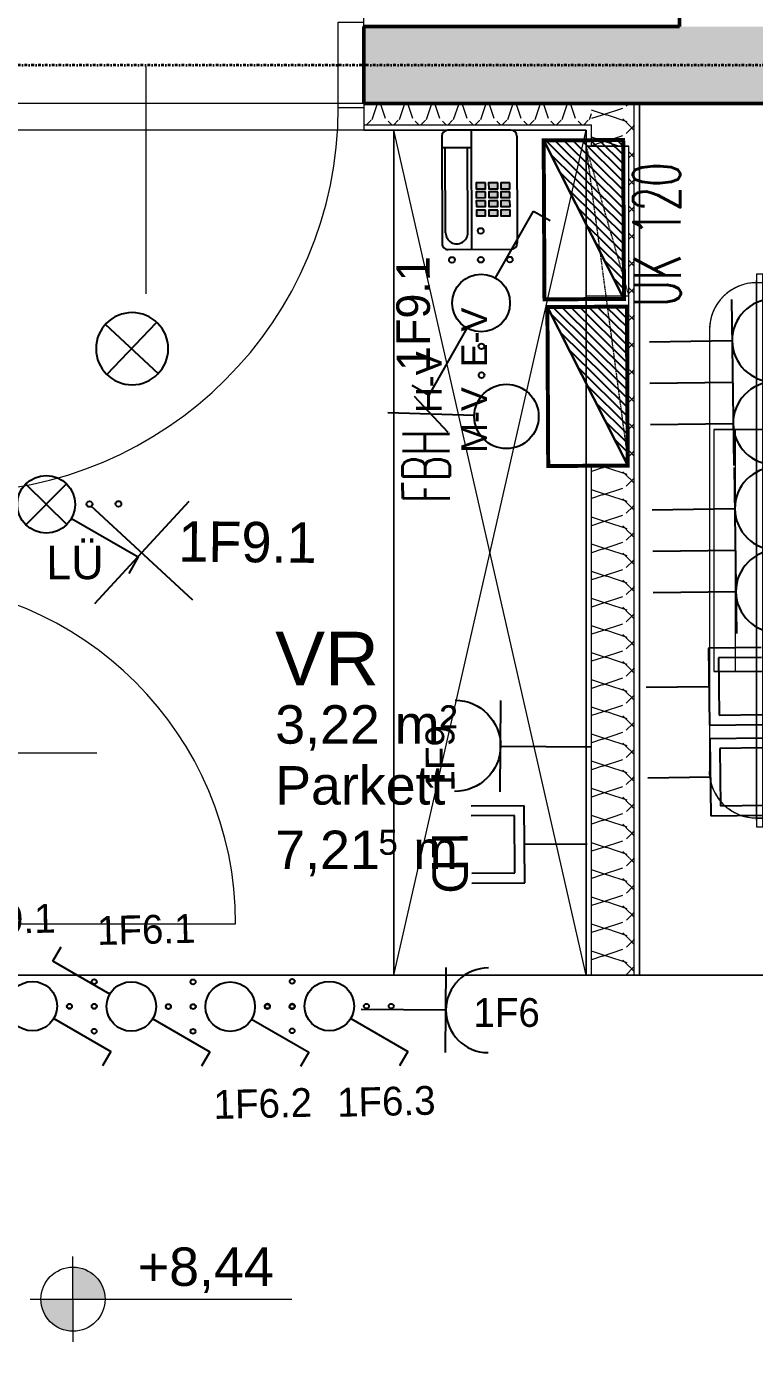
# Model space of a CAD drawing. Header units: metres. Extents: x -15638 to 29611, y -11908 to 29644.
# Drawn here: x 11515 to 13218, y 4628 to 7733 of the extents above; entities that cross this region are included whole.
import ezdxf
from ezdxf.enums import TextEntityAlignment as Align

# ---------------------------------------------------------------- set-up
doc = ezdxf.new("R2010")
doc.units = ezdxf.units.M
doc.linetypes.add('Strich Punkt Mittel', pattern=[0.015875, 0.00635, -0.004763, 0, -0.004763])
doc.linetypes.add('Verdeckt', pattern=[0.003, 0.002, -0.001])
for name, color, linetype, lineweight in [('A_2D', 7, 'Continuous', 13), ('A_Beschriftung_', 7, 'Continuous', 9), ('A_Decken', 8, 'Continuous', 13), ('A_Durchbruch', 7, 'Verdeckt', 5), ('A_Moebel', 6, 'Continuous', 13), ('A_Raeume', 7, 'Continuous', 13), ('A_Raeume_', 7, 'Continuous', 5), ('A_Raeume_Beschriftung_', 7, 'Continuous', 9), ('A_Raster_', 1, 'Continuous', 9), ('A_Tueren', 31, 'Continuous', 13), ('A_Waende', 7, 'Continuous', 13), ('G-ANNO-DIMS_', 111, 'Continuous', 9), ('Text', 130, 'Continuous', 9)]:
    doc.layers.add(name, color=color, linetype=linetype, lineweight=lineweight)
for name, color, linetype, true_color in [('E_Muster', 18, 'Continuous', 0x080808), ('E_NACHRTECH', 3, 'Continuous', 0x00fa00), ('E_Steckdose+Schalter', 150, 'Continuous', 0x0b6cf4), ('ET_NACHRTECH', 92, 'Continuous', 0x00d100)]:
    doc.layers.add(name, color=color, linetype=linetype, true_color=true_color)
doc.layers.add('ET_LEGENDE - Wohnung$0$800_KO_HI____L', color=130, linetype='Continuous')
doc.styles.add('Arial_2', font='arial.ttf', dxfattribs={"height": 0.09})
doc.styles.add('Arial_3', font='arial.ttf', dxfattribs={"height": 0.125})
doc.styles.add('Arial_4', font='arial.ttf', dxfattribs={"height": 0.05849})
doc.styles.add('Arial_7', font='arial.ttf', dxfattribs={"height": 0.06})
doc.styles.add('ET_LEGENDE - Wohnung$0$ROMANS', font='romans.shx', dxfattribs={"width": 0.6})

# ---------------------------------------------------------------- blocks, each defined once
blk = doc.blocks.new('*U557')
for p, q in [((-70.7, -70.7), (70.7, 70.7)), ((70.7, -70.7), (-70.7, 70.7))]:
    blk.add_line(p, q)
at = {"style": 'ET_LEGENDE - Wohnung$0$ROMANS', "width": 0.6, "flags": 1}
for tag, p in [('RAUMBUCHNUMMER', (0, -400)), ('ANLAGE', (0, -550))]:
    blk.add_attdef(tag, text='', height=100, dxfattribs=at).set_placement(p, align=Align.MIDDLE)
for tag, p in [('TEILANLAGE_NR', (0, -700)), ('KOMPONENTE', (0, -850)), ('KOMPONENTE_NR', (0, -1000)), ('BEZEICHNUNG', (0, -1150)), ('TYP', (0, -1300)), ('HERSTELLER', (0, -1450)), ('MODEL', (0, -1600)), ('LEISTUNG_MAX', (0, -1750)), ('SPEZIFISCH_1', (0, -1900)), ('SPEZIFISCH_2', (0, -2050)), ('SPEZIFISCH_3', (0, -2200)), ('SPEZIFISCH_4', (0, -2350)), ('SPEZIFISCH_5', (0, -2500)), ('GEWERKE_CODE', (0, -2650)), ('LV_POS', (0, -2800)), ('ZAEHLER', (0, -2950)), ('PLATZHALTER_1', (0, -3100)), ('PLATZHALTER_2', (0, -3250)), ('PLATZHALTER_3', (0, -3400)), ('JOBLISTE_VDMA', (0, -3550)), ('ET_SPEZIFISCH_1', (0, -3700)), ('ET_SPEZIFISCH_2', (0, -3850)), ('ET_SPEZIFISCH_3', (0, -4000)), ('ET_SPEZIFISCH_4', (0, -4150)), ('ET_SPEZIFISCH_5', (0, -4300)), ('ET_SPEZIFISCH_6', (0, -4450)), ('ET_SPEZIFISCH_7', (0, -4600))]:
    blk.add_attdef(tag, text='', height=100, dxfattribs=at).set_placement(p, align=Align.MIDDLE_CENTER)
blk = doc.blocks.new('hzmdba')
at = {"color": 1}
for points in [[(5046.03, 1505.526), (5046.95, 1503.842)], [(5045.639, 1504.237), (5047.346, 1505.147)]]:
    blk.add_lwpolyline(points, dxfattribs=at)
blk.add_circle((5046.5, 1504.686), 0.963, dxfattribs=at)
blk = doc.blocks.new('*U547')
for p, q in [((25, 43.3), (91.7, 158.8)), ((91.7, 158.8), (120.5, 142.1)), ((-25, -43.3), (-91.7, -158.8)), ((-91.7, -158.8), (-120.5, -142.1))]:
    blk.add_line(p, q)
blk.add_circle((0, 0), 50)
at = {"layer": 'ET_LEGENDE - Wohnung$0$800_KO_HI____L'}
for centre in [(0, 125), (0, 75), (-50, -75), (0, -75), (50, -75), (0, -125)]:
    blk.add_circle(centre, 5, dxfattribs=at)
at = {"style": 'ET_LEGENDE - Wohnung$0$ROMANS', "width": 0.6, "flags": 1}
for tag, p in [('RAUMBUCHNUMMER', (-0.2, -465.7)), ('ANLAGE', (-0.2, -615.7))]:
    blk.add_attdef(tag, text='', height=100, dxfattribs=at).set_placement(p, align=Align.MIDDLE)
for tag, p in [('TEILANLAGE_NR', (-0.2, -765.7)), ('KOMPONENTE', (-0.2, -915.7)), ('KOMPONENTE_NR', (-0.2, -1065.7)), ('BEZEICHNUNG', (-0.2, -1215.7)), ('TYP', (-0.2, -1365.7)), ('HERSTELLER', (-0.2, -1515.7)), ('MODEL', (-0.2, -1665.7)), ('LEISTUNG_MAX', (-0.2, -1815.7)), ('SPEZIFISCH_1', (-0.2, -1965.7)), ('SPEZIFISCH_2', (-0.2, -2115.7)), ('SPEZIFISCH_3', (-0.2, -2265.7)), ('SPEZIFISCH_4', (-0.2, -2415.7)), ('SPEZIFISCH_5', (-0.2, -2565.7)), ('GEWERKE_CODE', (-0.2, -2715.7)), ('LV_POS', (-0.2, -2865.7)), ('ZAEHLER', (-0.2, -3015.7)), ('PLATZHALTER_1', (-0.2, -3165.7)), ('PLATZHALTER_2', (-0.2, -3315.7)), ('PLATZHALTER_3', (-0.2, -3465.7)), ('JOBLISTE_VDMA', (-0.2, -3615.7)), ('ET_SPEZIFISCH_1', (-0.2, -3765.7)), ('ET_SPEZIFISCH_2', (-0.2, -3915.7)), ('ET_SPEZIFISCH_3', (-0.2, -4065.7)), ('ET_SPEZIFISCH_4', (-0.2, -4215.7)), ('ET_SPEZIFISCH_5', (-0.2, -4365.7)), ('ET_SPEZIFISCH_6', (-0.2, -4515.7)), ('ET_SPEZIFISCH_7', (-0.2, -4665.7))]:
    blk.add_attdef(tag, text='', height=100, dxfattribs=at).set_placement(p, align=Align.MIDDLE_CENTER)
blk = doc.blocks.new('*U554')
h = blk.add_hatch(color=256)
h.dxf.hatch_style = 1
h.paths.add_polyline_path([(76.7, -51.1), (53.8, -51.1), (53.8, -65.8), (76.7, -65.8)])
h.paths.add_polyline_path([(76.7, -27.6), (53.8, -27.6), (53.8, -42.3), (76.7, -42.3)])
h.paths.add_polyline_path([(76.7, -5.2), (53.8, -5.2), (53.8, -19.9), (76.7, -19.9)])
h.paths.add_polyline_path([(76.7, 17.1), (53.8, 17.1), (53.8, 2.4), (76.7, 2.4)])
h.paths.add_polyline_path([(46.1, 17.1), (23.2, 17.1), (23.2, 2.4), (46.1, 2.4)])
h.paths.add_polyline_path([(46.1, -5.2), (23.2, -5.2), (23.2, -19.9), (46.1, -19.9)])
h.paths.add_polyline_path([(46.1, -27.6), (23.2, -27.6), (23.2, -42.3), (46.1, -42.3)])
h.paths.add_polyline_path([(46.1, -51.1), (23.2, -51.1), (23.2, -65.8), (46.1, -65.8)])
h.paths.add_polyline_path([(14.9, -51.1), (-8, -51.1), (-8, -65.8), (14.9, -65.8)])
h.paths.add_polyline_path([(14.9, -27.6), (-8, -27.6), (-8, -42.3), (14.9, -42.3)])
h.paths.add_polyline_path([(14.9, -5.2), (-8, -5.2), (-8, -19.9), (14.9, -19.9)])
h.paths.add_polyline_path([(14.9, 17.1), (-8, 17.1), (-8, 2.4), (14.9, 2.4)])
at = {"linetype": 'Continuous'}
for p, q in [((-94.4, 135), (-94.4, -135)), ((79.4, 150), (-79.4, 150)), ((-20.7, 150), (-20.7, -150)), ((94.4, 135), (94.4, -135)), ((-20.7, 105.5), (-94.4, 105.5)), ((-85.6, -107.9), (-85.6, 105.5)), ((-29.5, -107.9), (-29.5, 105.5)), ((-79.4, -150), (79.4, -150))]:
    blk.add_line(p, q, dxfattribs=at)
for points in [[(14.9, 17.1), (-8, 17.1), (-8, 2.4), (14.9, 2.4)], [(46.1, 17.1), (23.2, 17.1), (23.2, 2.4), (46.1, 2.4)], [(76.7, 17.1), (53.8, 17.1), (53.8, 2.4), (76.7, 2.4)], [(14.9, -5.2), (-8, -5.2), (-8, -19.9), (14.9, -19.9)], [(14.9, -27.6), (-8, -27.6), (-8, -42.3), (14.9, -42.3)], [(46.1, -5.2), (23.2, -5.2), (23.2, -19.9), (46.1, -19.9)], [(46.1, -27.6), (23.2, -27.6), (23.2, -42.3), (46.1, -42.3)], [(76.7, -5.2), (53.8, -5.2), (53.8, -19.9), (76.7, -19.9)], [(76.7, -27.6), (53.8, -27.6), (53.8, -42.3), (76.7, -42.3)], [(14.9, -51.1), (-8, -51.1), (-8, -65.8), (14.9, -65.8)], [(46.1, -51.1), (23.2, -51.1), (23.2, -65.8), (46.1, -65.8)], [(76.7, -51.1), (53.8, -51.1), (53.8, -65.8), (76.7, -65.8)]]:
    blk.add_lwpolyline(points, close=True, dxfattribs=at)
for centre, radius, start, end in [((-79.4, 135), 15, 90, 180), ((79.4, 135), 15, 0, 90), ((-57.5, -107.9), 28, 180, 0), ((-79.4, -135), 15, 180, 270), ((79.4, -135), 15, 270, 0)]:
    blk.add_arc(centre, radius, start, end, dxfattribs=at)
at = {"style": 'ET_LEGENDE - Wohnung$0$ROMANS', "width": 0.6, "flags": 1}
for tag, p in [('RAUMBUCHNUMMER', (0, -450)), ('ANLAGE', (0, -600))]:
    blk.add_attdef(tag, text='', height=100, dxfattribs=at).set_placement(p, align=Align.MIDDLE)
for tag, p in [('TEILANLAGE_NR', (0, -750)), ('KOMPONENTE', (0, -900)), ('KOMPONENTE_NR', (0, -1050)), ('BEZEICHNUNG', (0, -1200)), ('TYP', (0, -1350)), ('HERSTELLER', (0, -1500)), ('MODEL', (0, -1650)), ('LEISTUNG_MAX', (0, -1800)), ('SPEZIFISCH_1', (0, -1950)), ('SPEZIFISCH_2', (0, -2100)), ('SPEZIFISCH_3', (0, -2250)), ('SPEZIFISCH_4', (0, -2400)), ('SPEZIFISCH_5', (0, -2550)), ('GEWERKE_CODE', (0, -2700)), ('LV_POS', (0, -2850)), ('ZAEHLER', (0, -3000)), ('PLATZHALTER_1', (0, -3150)), ('PLATZHALTER_2', (0, -3300)), ('PLATZHALTER_3', (0, -3450)), ('JOBLISTE_VDMA', (0, -3600)), ('ET_SPEZIFISCH_1', (0, -3750)), ('ET_SPEZIFISCH_2', (0, -3900)), ('ET_SPEZIFISCH_3', (0, -4050)), ('ET_SPEZIFISCH_4', (0, -4200)), ('ET_SPEZIFISCH_5', (0, -4350)), ('ET_SPEZIFISCH_6', (0, -4500)), ('ET_SPEZIFISCH_7', (0, -4650))]:
    blk.add_attdef(tag, text='', height=100, dxfattribs=at).set_placement(p, align=Align.MIDDLE_CENTER)
blk = doc.blocks.new('*U558')
for p, q in [((-62.5, 85.9), (-62.5, 0)), ((-46.5, 85.9), (-46.5, 16)), ((46.5, 16), (46.5, 85.9)), ((62.5, 0), (62.5, 85.9)), ((-62.5, 0), (62.5, 0)), ((-46.5, 16), (46.5, 16)), ((0, 0), (0, -101.6))]:
    blk.add_line(p, q)
at = {"style": 'ET_LEGENDE - Wohnung$0$ROMANS', "width": 0.8, "flags": 1}
for tag, p in [('RAUMBUCHNUMMER', (0, -334.5)), ('ANLAGE', (0, -505)), ('TEILANLAGE_NR', (0, -665)), ('KOMPONENTE', (0, -810.9)), ('KOMPONENTE_NR', (0, -972.8)), ('BEZEICHNUNG', (0, -1115.1)), ('TYP', (0.8, -1261.8)), ('HERSTELLER', (0, -1423.6)), ('MODEL', (0, -1586.8)), ('LEISTUNG_MAX', (0, -1761)), ('SPEZIFISCH_1', (0, -1935.3)), ('SPEZIFISCH_2', (0, -2109.5)), ('SPEZIFISCH_3', (0, -2283.8)), ('SPEZIFISCH_4', (0, -2458)), ('SPEZIFISCH_5', (0, -2632.3)), ('GEWERKE_CODE', (0, -2806.5)), ('LV_POS', (0, -2980.8)), ('ZAEHLER', (0, -3155)), ('PLATZHALTER_1', (0, -3329.3)), ('PLATZHALTER_2', (0, -3503.5)), ('PLATZHALTER_3', (0, -3677.8)), ('JOBLISTE_VDMA', (0, -3852)), ('ET_SPEZIFISCH_1', (0, -4026.3)), ('ET_SPEZIFISCH_2', (0, -4200.5)), ('ET_SPEZIFISCH_3', (0, -4374.8)), ('ET_SPEZIFISCH_4', (0, -4549)), ('ET_SPEZIFISCH_5', (0, -4723.3)), ('ET_SPEZIFISCH_6', (0, -4897.5)), ('ET_SPEZIFISCH_7', (0, -5071.8))]:
    blk.add_attdef(tag, text='', height=100, dxfattribs=at).set_placement(p, align=Align.TOP_CENTER)
blk = doc.blocks.new('*U567')
for p, q in [((62.5, 0), (-62.5, 0)), ((0, 0), (0, -125))]:
    blk.add_line(p, q)
blk.add_arc((0, 62.5), 62.5, 180, 0)
at = {"style": 'ET_LEGENDE - Wohnung$0$ROMANS', "width": 0.8, "flags": 1}
for tag, p in [('RAUMBUCHNUMMER', (0, -425)), ('ANLAGE', (0, -595.4)), ('TEILANLAGE_NR', (0, -755.5)), ('KOMPONENTE', (0, -901.3)), ('KOMPONENTE_NR', (0, -1063.3)), ('BEZEICHNUNG', (0, -1205.6)), ('TYP', (0, -1346.7)), ('HERSTELLER', (0, -1514.1)), ('MODEL', (0, -1677.3)), ('LEISTUNG_MAX', (0, -1851.5)), ('SPEZIFISCH_1', (0, -2012.8)), ('SPEZIFISCH_2', (0, -2200)), ('SPEZIFISCH_3', (0, -2374.2)), ('SPEZIFISCH_4', (0, -2548.5)), ('SPEZIFISCH_5', (0, -2722.7)), ('GEWERKE_CODE', (0, -2897)), ('LV_POS', (0, -3071.2)), ('ZAEHLER', (0, -3245.5)), ('PLATZHALTER_1', (0, -3419.7)), ('PLATZHALTER_2', (0, -3594)), ('PLATZHALTER_3', (0, -3768.2)), ('JOBLISTE_VDMA', (0, -3942.5)), ('ET_SPEZIFISCH_1', (0, -4116.7)), ('ET_SPEZIFISCH_2', (0, -4291)), ('ET_SPEZIFISCH_3', (0, -4465.2)), ('ET_SPEZIFISCH_4', (0, -4639.5)), ('ET_SPEZIFISCH_5', (0, -4813.7)), ('ET_SPEZIFISCH_6', (0, -4988)), ('ET_SPEZIFISCH_7', (0, -5162.2))]:
    blk.add_attdef(tag, text='', height=100, dxfattribs=at).set_placement(p, align=Align.MIDDLE)
blk = doc.blocks.new('*U569')
h = blk.add_hatch()
h.set_pattern_fill('ANSI31', color=256, scale=5, style=0)
h.set_pattern_definition([(45, (1095.665, 558.405), (-11.22532, 11.22532), [])])
h.paths.add_polyline_path([(0, 0), (0, 200), (400, 200)])
blk.add_line((0, 0), (400, 200))
at = {"const_width": 10}
blk.add_lwpolyline([(0, 200), (400, 200), (400, 0), (0, 0)], close=True, dxfattribs=at)
blk.add_lwpolyline([(0, 0), (0, 200), (400, 200), (0, 0)])
at = {"style": 'ET_LEGENDE - Wohnung$0$ROMANS', "width": 0.6, "flags": 1}
for tag, p in [('RAUMBUCHNUMMER', (500, -300)), ('ANLAGE', (500, -450))]:
    blk.add_attdef(tag, text='', height=100, dxfattribs=at).set_placement(p, align=Align.MIDDLE)
for tag, p in [('TEILANLAGE_NR', (500, -600)), ('KOMPONENTE', (500, -750)), ('KOMPONENTE_NR', (500, -900)), ('BEZEICHNUNG', (500, -1050)), ('TYP', (500, -1200)), ('HERSTELLER', (500, -1350)), ('MODEL', (500, -1500)), ('LEISTUNG_MAX', (500, -1650)), ('SPEZIFISCH_1', (500, -1800)), ('SPEZIFISCH_2', (500, -1950)), ('SPEZIFISCH_3', (500, -2100)), ('SPEZIFISCH_4', (500, -2250)), ('SPEZIFISCH_5', (500, -2400)), ('GEWERKE_CODE', (500, -2550)), ('LV_POS', (500, -2700)), ('ZAEHLER', (500, -2850)), ('PLATZHALTER_1', (500, -3000)), ('PLATZHALTER_2', (500, -3150)), ('PLATZHALTER_3', (500, -3300)), ('JOBLISTE_VDMA', (500, -3450)), ('ET_SPEZIFISCH_1', (500, -3600)), ('ET_SPEZIFISCH_2', (500, -3750)), ('ET_SPEZIFISCH_3', (500, -3900)), ('ET_SPEZIFISCH_4', (500, -4050)), ('ET_SPEZIFISCH_5', (500, -4200)), ('ET_SPEZIFISCH_6', (500, -4350)), ('ET_SPEZIFISCH_7', (500, -4500))]:
    blk.add_attdef(tag, text='', height=100, dxfattribs=at).set_placement(p, align=Align.MIDDLE_CENTER)
blk = doc.blocks.new('*U548')
for p, q in [((25, 43.3), (91.7, 158.8)), ((91.7, 158.8), (120.5, 142.1))]:
    blk.add_line(p, q)
blk.add_circle((0, 0), 50)
at = {"layer": 'ET_LEGENDE - Wohnung$0$800_KO_HI____L'}
for centre in [(0, 125), (0, 75), (-50, -75), (0, -75), (50, -75), (0, -125)]:
    blk.add_circle(centre, 5, dxfattribs=at)
at = {"style": 'ET_LEGENDE - Wohnung$0$ROMANS', "width": 0.6, "flags": 1}
for tag, p in [('RAUMBUCHNUMMER', (-0.2, -465.7)), ('ANLAGE', (-0.2, -615.7))]:
    blk.add_attdef(tag, text='', height=100, dxfattribs=at).set_placement(p, align=Align.MIDDLE)
for tag, p in [('TEILANLAGE_NR', (-0.2, -765.7)), ('KOMPONENTE', (-0.2, -915.7)), ('KOMPONENTE_NR', (-0.2, -1065.7)), ('BEZEICHNUNG', (-0.2, -1215.7)), ('TYP', (-0.2, -1365.7)), ('HERSTELLER', (-0.2, -1515.7)), ('MODEL', (-0.2, -1665.7)), ('LEISTUNG_MAX', (-0.2, -1815.7)), ('SPEZIFISCH_1', (-0.2, -1965.7)), ('SPEZIFISCH_2', (-0.2, -2115.7)), ('SPEZIFISCH_3', (-0.2, -2265.7)), ('SPEZIFISCH_4', (-0.2, -2415.7)), ('SPEZIFISCH_5', (-0.2, -2565.7)), ('GEWERKE_CODE', (-0.2, -2715.7)), ('LV_POS', (-0.2, -2865.7)), ('ZAEHLER', (-0.2, -3015.7)), ('PLATZHALTER_1', (-0.2, -3165.7)), ('PLATZHALTER_2', (-0.2, -3315.7)), ('PLATZHALTER_3', (-0.2, -3465.7)), ('JOBLISTE_VDMA', (-0.2, -3615.7)), ('ET_SPEZIFISCH_1', (-0.2, -3765.7)), ('ET_SPEZIFISCH_2', (-0.2, -3915.7)), ('ET_SPEZIFISCH_3', (-0.2, -4065.7)), ('ET_SPEZIFISCH_4', (-0.2, -4215.7)), ('ET_SPEZIFISCH_5', (-0.2, -4365.7)), ('ET_SPEZIFISCH_6', (-0.2, -4515.7)), ('ET_SPEZIFISCH_7', (-0.2, -4665.7))]:
    blk.add_attdef(tag, text='', height=100, dxfattribs=at).set_placement(p, align=Align.MIDDLE_CENTER)
blk = doc.blocks.new('*U566')
for p, q in [((-125.3, 0), (125.3, 0)), ((0, 0), (0, -125))]:
    blk.add_line(p, q)
for centre in [(-62.8, 62.6), (62.5, 62.5)]:
    blk.add_arc(centre, 62.5, 180, 0)
at = {"layer": 'ET_LEGENDE - Wohnung$0$800_KO_HI____L'}
for p, q in [((-62.8, 0.1), (-62.8, -124.9)), ((62.5, 0), (62.5, -125))]:
    blk.add_line(p, q, dxfattribs=at)
at = {"style": 'ET_LEGENDE - Wohnung$0$ROMANS', "width": 0.8, "flags": 1}
for tag, p in [('RAUMBUCHNUMMER', (0, -425)), ('ANLAGE', (0, -595.4)), ('TEILANLAGE_NR', (0, -755.5)), ('KOMPONENTE', (0, -901.3)), ('KOMPONENTE_NR', (0, -1063.3)), ('BEZEICHNUNG', (0, -1205.6)), ('TYP', (0, -1346.7)), ('HERSTELLER', (0, -1514.1)), ('MODEL', (0, -1677.3)), ('LEISTUNG_MAX', (0, -1851.5)), ('SPEZIFISCH_1', (0, -2012.8)), ('SPEZIFISCH_2', (0, -2200)), ('SPEZIFISCH_3', (0, -2374.2)), ('SPEZIFISCH_4', (0, -2548.5)), ('SPEZIFISCH_5', (0, -2722.7)), ('GEWERKE_CODE', (0, -2897)), ('LV_POS', (0, -3071.2)), ('ZAEHLER', (0, -3245.5)), ('PLATZHALTER_1', (0, -3419.7)), ('PLATZHALTER_2', (0, -3594)), ('PLATZHALTER_3', (0, -3768.2)), ('JOBLISTE_VDMA', (0, -3942.5))]:
    blk.add_attdef(tag, text='', height=100, dxfattribs=at).set_placement(p, align=Align.MIDDLE)
blk = doc.blocks.new('*U562')
for p, q in [((25, 43.3), (91.7, 158.8)), ((91.7, 158.8), (120.5, 142.1)), ((-35.4, -35.4), (35.4, 35.4)), ((35.4, -35.4), (-35.4, 35.4))]:
    blk.add_line(p, q)
blk.add_circle((0, 0), 50)
at = {"layer": 'ET_LEGENDE - Wohnung$0$800_KO_HI____L'}
for centre in [(0, 125), (0, 75), (-50, -75), (0, -75), (50, -75), (0, -125)]:
    blk.add_circle(centre, 5, dxfattribs=at)
at = {"style": 'ET_LEGENDE - Wohnung$0$ROMANS', "width": 0.6, "flags": 1}
for tag, p in [('RAUMBUCHNUMMER', (-0.2, -465.7)), ('ANLAGE', (-0.2, -615.7))]:
    blk.add_attdef(tag, text='', height=100, dxfattribs=at).set_placement(p, align=Align.MIDDLE)
for tag, p in [('TEILANLAGE_NR', (-0.2, -765.7)), ('KOMPONENTE', (-0.2, -915.7)), ('KOMPONENTE_NR', (-0.2, -1065.7)), ('BEZEICHNUNG', (-0.2, -1215.7)), ('TYP', (-0.2, -1365.7)), ('HERSTELLER', (-0.2, -1515.7)), ('MODEL', (-0.2, -1665.7)), ('LEISTUNG_MAX', (-0.2, -1815.7)), ('SPEZIFISCH_1', (-0.2, -1965.7)), ('SPEZIFISCH_2', (-0.2, -2115.7)), ('SPEZIFISCH_3', (-0.2, -2265.7)), ('SPEZIFISCH_4', (-0.2, -2415.7)), ('SPEZIFISCH_5', (-0.2, -2565.7)), ('GEWERKE_CODE', (-0.2, -2715.7)), ('LV_POS', (-0.2, -2865.7)), ('ZAEHLER', (-0.2, -3015.7)), ('PLATZHALTER_1', (-0.2, -3165.7)), ('PLATZHALTER_2', (-0.2, -3315.7)), ('PLATZHALTER_3', (-0.2, -3465.7)), ('JOBLISTE_VDMA', (-0.2, -3615.7)), ('ET_SPEZIFISCH_1', (-0.2, -3765.7)), ('ET_SPEZIFISCH_2', (-0.2, -3915.7)), ('ET_SPEZIFISCH_3', (-0.2, -4065.7)), ('ET_SPEZIFISCH_4', (-0.2, -4215.7)), ('ET_SPEZIFISCH_5', (-0.2, -4365.7)), ('ET_SPEZIFISCH_6', (-0.2, -4515.7)), ('ET_SPEZIFISCH_7', (-0.2, -4665.7))]:
    blk.add_attdef(tag, text='', height=100, dxfattribs=at).set_placement(p, align=Align.MIDDLE_CENTER)
blk = doc.blocks.new('*U555')
blk.add_line((0, 65), (0, 240))
at = {"linetype": 'Continuous', "ltscale": 0.125}
blk.add_line((35.4, 187.9), (-35.4, 117.1), dxfattribs=at)
blk.add_circle((0, 0), 65)
at = {"style": 'ET_LEGENDE - Wohnung$0$ROMANS', "width": 0.6, "flags": 1}
for tag, p in [('RAUMBUCHNUMMER', (0, -400)), ('ANLAGE', (0, -550))]:
    blk.add_attdef(tag, text='', height=100, dxfattribs=at).set_placement(p, align=Align.MIDDLE)
for tag, p in [('TEILANLAGE_NR', (0, -700)), ('KOMPONENTE', (0, -850)), ('KOMPONENTE_NR', (0, -1000)), ('BEZEICHNUNG', (0, -1150)), ('TYP', (0, -1300)), ('HERSTELLER', (0, -1450)), ('MODEL', (0, -1600)), ('LEISTUNG_MAX', (0, -1750)), ('SPEZIFISCH_1', (0, -1900)), ('SPEZIFISCH_2', (0, -2050)), ('SPEZIFISCH_3', (0, -2200)), ('SPEZIFISCH_4', (0, -2350)), ('SPEZIFISCH_5', (0, -2500)), ('GEWERKE_CODE', (0, -2650)), ('LV_POS', (0, -2800)), ('ZAEHLER', (0, -2950)), ('PLATZHALTER_1', (0, -3100)), ('PLATZHALTER_2', (0, -3250)), ('PLATZHALTER_3', (0, -3400)), ('JOBLISTE_VDMA', (0, -3550)), ('ET_SPEZIFISCH_1', (0, -3700)), ('ET_SPEZIFISCH_2', (0, -3850)), ('ET_SPEZIFISCH_3', (0, -4000)), ('ET_SPEZIFISCH_4', (0, -4150)), ('ET_SPEZIFISCH_5', (0, -4300)), ('ET_SPEZIFISCH_6', (0, -4450)), ('ET_SPEZIFISCH_7', (0, -4600))]:
    blk.add_attdef(tag, text='', height=100, dxfattribs=at).set_placement(p, align=Align.MIDDLE_CENTER)
blk = doc.blocks.new('UZ_D1 - SL_0900x2000_Wohnungstür-5426849-263_PP_03DG_BT1')
at = {"layer": 'A_Tueren', "lineweight": 5}
for p, q in [((0.45, 0.1), (0.45, 1)), ((-0.51, 0.1), (-0.45, 0.1)), ((-0.45, 0.1), (-0.45, -0.1)), ((0.45, 0.1), (0.45, -0.1)), ((0.51, 0.1), (0.45, 0.1)), ((-0.45, -0.1), (-0.51, -0.1)), ((0.45, -0.1), (0.51, -0.1))]:
    blk.add_line(p, q, dxfattribs=at)
blk.add_arc((0.45, 0.1), 0.9, 90, 180, dxfattribs=at)
blk = doc.blocks.new('UZ_D1 - SL_0800x2000_Zimmertür_Stahlzarge_GK-7175609-263_PP_03DG_BT1')
at = {"layer": 'A_Tueren', "lineweight": 5}
for p, q in [((0.4, 0.06), (0.4, 0.86)), ((-0.46, 0.06), (-0.4, 0.06)), ((-0.4, 0.06), (-0.4, -0.06)), ((0.4, 0.06), (0.4, -0.06)), ((0.46, 0.06), (0.4, 0.06)), ((-0.4, -0.06), (-0.46, -0.06)), ((0.4, -0.06), (0.46, -0.06))]:
    blk.add_line(p, q, dxfattribs=at)
blk.add_arc((0.4, 0.06), 0.8, 90, 180, dxfattribs=at)
blk = doc.blocks.new('Moeb_Schrank - Sideboard_50cm-11541006-263_PP_03DG_BT1')
at = {"layer": 'A_Moebel', "color": 8}
for p, q in [((2.04, 0), (0, 0)), ((0, -0.6), (0, 0)), ((0, 0), (2.04, 0)), ((2.04, -0.6), (2.04, 0)), ((2.04, 0), (2.04, -0.6)), ((2.04, -0.6), (0, -0.6))]:
    blk.add_line(p, q, dxfattribs=at)
blk = doc.blocks.new('Moeb_TV - 48 Zoll-V29-263_PP_03DG_BT1')
at = {"layer": 'A_Moebel', "lineweight": 5}
for p, q in [((-0.2872, 0.0695), (-0.2872, 0.1515)), ((-0.2872, 0.1515), (-0.2872, 0.0695)), ((-0.2872, 0.1515), (0.2793, 0.1515)), ((-0.2872, 0.1515), (0.2793, 0.1515)), ((0.2793, 0.0695), (0.2793, 0.1515)), ((0.2793, 0.1515), (0.2793, 0.0695)), ((-0.6505, 0.0665), (-0.6505, 0.0515)), ((-0.6355, 0.0665), (-0.6505, 0.0665)), ((-0.6355, 0.0665), (-0.6505, 0.0665)), ((-0.6305, 0.0665), (-0.6355, 0.0665)), ((-0.6355, 0.0665), (0.6276, 0.0665)), ((-0.5705, 0.0695), (-0.6305, 0.0695)), ((-0.6305, 0.0695), (0.6226, 0.0695)), ((-0.6305, 0.0695), (-0.6305, 0.0665)), ((-0.6305, 0.0695), (-0.6305, 0.0665)), ((-0.6305, 0.0665), (-0.6305, 0.0515)), ((-0.6305, 0.0665), (-0.6305, 0.0515)), ((-0.5705, 0.0665), (-0.6305, 0.0665)), ((0.6226, 0.0665), (-0.6305, 0.0665)), ((-0.6305, 0.0665), (-0.5705, 0.0665)), ((-0.6305, 0.0665), (-0.6305, 0.0515)), ((-0.6305, 0.0665), (-0.6305, 0.0515)), ((0.5626, 0.0695), (-0.5705, 0.0695)), ((-0.5705, 0.0695), (0.5626, 0.0695)), ((0.5626, 0.0695), (-0.5705, 0.0695)), ((-0.5705, 0.0665), (-0.5705, 0.0695)), ((-0.5705, 0.0695), (-0.5705, 0.0665)), ((-0.5705, 0.0665), (0.5626, 0.0665)), ((0.5626, 0.0665), (-0.5705, 0.0665)), ((0.5626, 0.0665), (-0.5705, 0.0665)), ((-0.5705, 0.0665), (0.5626, 0.0665)), ((-0.2872, 0.0665), (-0.2872, 0.0695)), ((-0.2872, 0.0695), (-0.2872, 0.0665)), ((-0.2872, 0.0515), (-0.2872, 0.0665)), ((-0.2872, 0.0665), (-0.2872, 0.0515)), ((0.2793, 0.0665), (0.2793, 0.0695)), ((0.2793, 0.0695), (0.2793, 0.0665)), ((0.2793, 0.0515), (0.2793, 0.0665)), ((0.2793, 0.0665), (0.2793, 0.0515)), ((0.6226, 0.0695), (0.5626, 0.0695)), ((0.5626, 0.0695), (0.5626, 0.0665)), ((0.5626, 0.0695), (0.5626, 0.0665)), ((0.6226, 0.0665), (0.5626, 0.0665)), ((0.5626, 0.0665), (0.6226, 0.0665)), ((0.6226, 0.0665), (0.6226, 0.0695)), ((0.6226, 0.0695), (0.6226, 0.0665)), ((0.6226, 0.0515), (0.6226, 0.0665)), ((0.6226, 0.0665), (0.6226, 0.0515)), ((0.6276, 0.0665), (0.6226, 0.0665)), ((0.6226, 0.0515), (0.6226, 0.0665)), ((0.6226, 0.0665), (0.6226, 0.0515)), ((0.6426, 0.0665), (0.6276, 0.0665)), ((0.6426, 0.0665), (0.6276, 0.0665)), ((0.6426, 0.0515), (0.6426, 0.0665)), ((-0.6505, 0.0515), (-0.6355, 0.0515)), ((-0.6505, 0.0515), (-0.6355, 0.0515)), ((0.6276, 0.0515), (-0.6355, 0.0515)), ((-0.6355, 0.0515), (-0.6305, 0.0515)), ((0.6226, 0.0515), (-0.6305, 0.0515)), ((-0.6305, 0.0515), (0.6226, 0.0515)), ((-0.6305, 0.0515), (-0.2872, 0.0515)), ((0.6226, 0.0515), (-0.6305, 0.0515)), ((-0.6305, 0.0515), (0.6226, 0.0515)), ((-0.6305, 0.0515), (0.6226, 0.0515)), ((0.6226, 0.0515), (-0.6305, 0.0515)), ((-0.2872, 0.0515), (-0.2872, -0.0485)), ((-0.2872, 0.0015), (-0.2872, 0.0515)), ((0.2793, 0.0515), (-0.2872, 0.0515)), ((0.2793, 0.0515), (-0.2872, 0.0515)), ((-0.2872, 0.0515), (0.2793, 0.0515)), ((0.2793, -0.0485), (0.2793, 0.0515)), ((0.2793, 0.0515), (0.2793, 0.0015)), ((0.2793, 0.0515), (0.6226, 0.0515)), ((0.6226, 0.0515), (0.6276, 0.0515)), ((0.6276, 0.0515), (0.6426, 0.0515)), ((0.6276, 0.0515), (0.6426, 0.0515)), ((-0.2872, -0.0485), (-0.2872, 0.0015)), ((-0.2872, 0.0015), (0.2793, 0.0015)), ((0.2793, 0.0015), (0.2793, -0.0485)), ((-0.5205, -0.0585), (0.5126, -0.0585)), ((-0.5205, -0.0585), (0.5126, -0.0585)), ((-0.2872, -0.0485), (0.2793, -0.0485))]:
    blk.add_line(p, q, dxfattribs=at)
for centre, start, end in [((-0.5205, 0.0515), 180, 270), ((0.5126, 0.0515), 270, 360)]:
    blk.add_arc(centre, 0.11, start, end, dxfattribs=at)
for points in [[(-0.6305, 0.0515), (-0.6304, 0.0419), (-0.6286, 0.0275), (-0.6224, 0.0092), (-0.616, -0.0037), (-0.6093, -0.0137), (-0.6032, -0.0211), (-0.5983, -0.0264), (-0.5931, -0.0313), (-0.5875, -0.0359), (-0.5816, -0.0401), (-0.5755, -0.0439), (-0.5692, -0.0473), (-0.5626, -0.0502), (-0.5558, -0.0528), (-0.5467, -0.0556), (-0.535, -0.0579), (-0.5254, -0.0585), (-0.5205, -0.0585)], [(0.6226, 0.0515), (0.6226, 0.0419), (0.6207, 0.0275), (0.6145, 0.0092), (0.6081, -0.0037), (0.6014, -0.0137), (0.5953, -0.0211), (0.5904, -0.0264), (0.5851, -0.0313), (0.5796, -0.0359), (0.5737, -0.0401), (0.5676, -0.0439), (0.5613, -0.0473), (0.5547, -0.0502), (0.548, -0.0528), (0.5388, -0.0556), (0.527, -0.0579), (0.5174, -0.0585), (0.5126, -0.0585)]]:
    blk.add_open_spline(points, degree=3, knots=[0, 0, 0, 0, 0.166667, 0.25, 0.333333, 0.416667, 0.458333, 0.5, 0.541667, 0.583333, 0.625, 0.666667, 0.708333, 0.75, 0.791667, 0.833333, 0.916667, 1, 1, 1, 1], dxfattribs=at)
blk = doc.blocks.new('Allg_Verteiler_Wand - H-V-11052844-263_PP_03DG_BT1')
at = {"layer": 'A_2D', "lineweight": 5}
for p, q in [((0.525, 0.0625), (0.125, 0.0625)), ((0.125, 0.0625), (0.125, -0.0375)), ((0.875, 0.0625), (0.525, 0.0625)), ((0.875, -0.0375), (0.875, 0.0625)), ((0.875, 0.0625), (0.875, -0.0375)), ((0.125, -0.0375), (0.525, -0.0375)), ((0.125, -0.0375), (0.525, -0.0375)), ((0.525, -0.0375), (0.875, -0.0375)), ((0.525, -0.0375), (0.875, -0.0375))]:
    blk.add_line(p, q, dxfattribs=at)
at = {"layer": 'A_Durchbruch'}
for p, q in [((0.125, 0.0625), (0.125, -0.0375)), ((0.125, 0.0625), (0.125, -0.0375)), ((0.525, 0.0158), (0.875, 0.0625)), ((0.525, 0.0158), (0.875, 0.0625)), ((0.875, 0.0625), (0.875, -0.0375)), ((0.125, -0.0375), (0.525, 0.0158)), ((0.125, -0.0375), (0.525, 0.0158))]:
    blk.add_line(p, q, dxfattribs=at)
blk = doc.blocks.new('Allg_Verteiler_Wand - E-V-11052843-263_PP_03DG_BT1')
at = {"layer": 'A_2D', "lineweight": 5}
for p, q in [((0.475, 0.0625), (0.125, 0.0625)), ((0.125, 0.0625), (0.125, -0.0375)), ((0.475, -0.0375), (0.475, 0.0625)), ((0.475, 0.0625), (0.475, -0.0375)), ((0.125, -0.0375), (0.475, -0.0375)), ((0.125, -0.0375), (0.475, -0.0375))]:
    blk.add_line(p, q, dxfattribs=at)
at = {"layer": 'A_Durchbruch'}
for p, q in [((0.125, -0.0375), (0.475, 0.0625)), ((0.125, 0.0625), (0.125, -0.0375)), ((0.125, -0.0375), (0.475, 0.0625)), ((0.125, 0.0625), (0.125, -0.0375)), ((0.475, 0.0625), (0.475, -0.0375))]:
    blk.add_line(p, q, dxfattribs=at)
blk = doc.blocks.new('Moeb_Schrank - Schrank_2m-10185431-263_PP_03DG_BT1')
at = {"layer": 'A_Moebel', "color": 8}
for p, q in [((0, 0), (1.9775, 0.45)), ((0, 0.45), (1.9775, 0)), ((1.9775, 0.45), (0, 0.45)), ((0, 0.45), (0, 0)), ((0, 0), (0, 0.45)), ((0, 0.45), (1.9775, 0.45)), ((1.9775, 0), (1.9775, 0.45)), ((1.9775, 0.45), (1.9775, 0)), ((0, 0), (1.59, 0)), ((1.19, 0), (0, 0)), ((1.59, 0), (1.19, 0)), ((1.59, 0), (1.94, 0)), ((1.94, 0), (1.59, 0)), ((1.94, 0), (1.9775, 0))]:
    blk.add_line(p, q, dxfattribs=at)
blk = doc.blocks.new('BS_Tuer_PP - unten-10002439-263_PP_03DG_BT1')
at = {"layer": 'A_Beschriftung_'}
blk.add_line((0, 0.000124), (0, -0.010513), dxfattribs=at)
blk = doc.blocks.new('BS_Tuer_PP - rechts-10002445-263_PP_03DG_BT1')
at = {"layer": 'A_Beschriftung_'}
blk.add_line((0, 0.000124), (0, -0.010513), dxfattribs=at)
blk = doc.blocks.new('Höhenkoten - 018-55641-263_PP_03DG_BT1')
at = {"layer": 'G-ANNO-DIMS_'}
h = blk.add_hatch(color=256, dxfattribs=at)
edge = h.paths.add_edge_path()
edge.add_line((0, 0), (0, 0.0015))
edge.add_arc((0, 0), 0.0015, 0, 90, ccw=False)
edge.add_line((0.0015, 0), (0, 0))
h = blk.add_hatch(color=256, dxfattribs=at)
edge = h.paths.add_edge_path()
edge.add_line((0, 0), (0, -0.0015))
edge.add_arc((0, 0), 0.0015, 180, 270, ccw=False)
edge.add_line((-0.0015, 0), (0, 0))
for p, q in [((0, 0), (0, 0.002)), ((-0.002, 0), (0.010242, 0)), ((0, 0), (0, -0.002))]:
    blk.add_line(p, q, dxfattribs=at)
blk.add_circle((0, 0), 0.0015, dxfattribs=at)
blk = doc.blocks.new('354354')
at = {"layer": 'A_Waende', "lineweight": 5}
h = blk.add_hatch(dxfattribs=at)
h.set_pattern_fill('FP_4', color=250, style=0, pattern_type=2)
h.set_pattern_definition([(45, (0, 0), (-0.08980256, 0.08980256), []), (45, (0.0898, 0), (-0.08980256, 0.08980256), [0.0635, -0.03175])])
h.paths.add_polyline_path([(30.1509, 78.3005), (30.1877, 78.3005), (30.1877, 78.4805), (22.0727, 78.4805), (22.0727, 78.3005), (30.1359, 78.3005)])
h.paths.add_polyline_path([(16.5777, 78.3005), (21.0527, 78.3005), (21.0527, 78.4805), (15.0327, 78.4805), (15.0327, 78.3005), (16.5627, 78.3005)])
h.paths.add_polyline_path([(38.7877, 78.3005), (39.0827, 78.3005), (39.0827, 78.4805), (31.2077, 78.4805), (31.2077, 78.3005), (38.7782, 78.3005)])
h = blk.add_hatch(dxfattribs=at)
h.set_pattern_fill('FP_93', color=250, angle=45, style=0, pattern_type=2)
h.set_pattern_definition([(45, (30.91259, 78.23783), (0.127003, 0.254), [0.02245, -0.15715]), (45, (30.95996, 78.34885), (0.1270034, 0.254), [0.02245, -0.15715]), (45, (30.97623, 78.23783), (0.1270034, 0.254), [0.02245, -0.15715]), (45, (31.0236, 78.34885), (0.1270034, 0.254), [0.02245, -0.15715]), (71.565, (30.92885, 78.254093), (0.1270007, 0.5079977), [0.0502, -0.35141]), (71.565, (30.944407, 78.302177), (0.1270007, 0.5079977), [0.0502, -0.35141]), (71.565, (30.99249, 78.254093), (0.1270007, 0.5079977), [0.0502, -0.35141]), (71.565, (31.00734, 78.30147), (0.1270007, 0.5079977), [0.0502, -0.35141]), (135, (30.92885, 78.34885), (0.127003, -0.254), [0.02245, -0.15715]), (135, (30.97623, 78.23783), (0.1270034, -0.254), [0.02245, -0.15715]), (135, (30.99178, 78.34955), (0.1270034, -0.254), [0.02245, -0.15715]), (135, (31.03987, 78.23783), (0.1270034, -0.254), [0.02245, -0.15715]), (108.435, (30.944407, 78.302177), (0.1270007, -0.5079977), [0.0502, -0.35141]), (108.435, (30.959963, 78.254093), (0.1270007, -0.5079977), [0.0502, -0.35141]), (108.435, (31.00734, 78.30147), (0.1270007, -0.5079977), [0.0502, -0.35141]), (108.435, (31.023603, 78.254093), (0.1270007, -0.5079977), [0.0502, -0.35141])])
h.paths.add_polyline_path([(30.0527, 78.2505), (30.1877, 78.2505), (30.1877, 78.3005), (30.0527, 78.3005)])
h.paths.add_polyline_path([(31.6438, 78.2505), (31.7402, 78.2505), (31.7402, 78.3005), (31.2077, 78.3005), (31.2077, 78.2505), (31.5463, 78.2505)])
h = blk.add_hatch(dxfattribs=at)
h.set_pattern_fill('FP_62', color=250, angle=225, style=0, pattern_type=2)
h.set_pattern_definition([(135, (31.85304, 77.28041), (-0.254, 0.1270034), [0.02245, -0.15715]), (135, (31.74132, 77.32849), (-0.254, 0.1270034), [0.02245, -0.15715]), (135, (31.85304, 77.34405), (-0.254, 0.1270034), [0.02245, -0.15715]), (135, (31.74202, 77.39142), (-0.254, 0.1270034), [0.02245, -0.15715]), (161.565, (31.836776, 77.29667), (-0.5079977, 0.1270007), [0.0502, -0.35141]), (161.565, (31.788692, 77.312227), (-0.5079977, 0.1270007), [0.0502, -0.35141]), (161.565, (31.836776, 77.36031), (-0.5079977, 0.1270007), [0.0502, -0.35141]), (161.565, (31.788692, 77.375867), (-0.5079977, 0.1270007), [0.0502, -0.35141]), (225, (31.74132, 77.29596), (0.254, 0.1270034), [0.02245, -0.15715]), (225, (31.85304, 77.34405), (0.254, 0.1270034), [0.02245, -0.15715]), (225, (31.74132, 77.3596), (0.254, 0.1270034), [0.02245, -0.15715]), (225, (31.85304, 77.40769), (0.254, 0.1270034), [0.02245, -0.15715]), (198.435, (31.788692, 77.312227), (0.5079977, 0.1270007), [0.0502, -0.35141]), (198.435, (31.836776, 77.327783), (0.5079977, 0.1270007), [0.0502, -0.35141]), (198.435, (31.788692, 77.375867), (0.5079977, 0.1270007), [0.0502, -0.35141]), (198.435, (31.836776, 77.391423), (0.5079977, 0.1270007), [0.0502, -0.35141])])
h.paths.add_polyline_path([(31.8402, 76.2605), (31.8402, 78.3005), (31.7402, 78.3005), (31.7402, 78.2005), (31.8277, 78.2005), (31.8277, 77.4505), (31.7402, 77.4505), (31.7402, 76.2605)])
at = {"layer": 'A_Decken'}
for p, q in [((31.2077, 78.3005), (30.1877, 78.3005)), ((31.8527, 78.3005), (31.8527, 76.2605))]:
    blk.add_line(p, q, dxfattribs=at)
at = {"layer": 'A_Raeume', "color": 8, "linetype": 'Verdeckt'}
for p, q in [((31.2777, 76.2605), (30.0977, 76.2605)), ((31.7277, 76.2605), (31.2777, 76.2605))]:
    blk.add_line(p, q, dxfattribs=at)
at = {"layer": 'A_Raeume_', "flags": 128}
for points in [[(30.0977, 74.098), (35.6477, 74.098), (35.6477, 78.3005), (31.8527, 78.3005), (31.8527, 78.2692), (31.8527, 76.2605), (30.0977, 76.2605), (30.0977, 76.0805), (30.0977, 75.9275)], [(30.0977, 78.238), (30.0977, 77.953), (30.0977, 77.9055), (30.0977, 77.793), (30.0977, 76.2605), (31.7277, 76.2605), (31.7277, 78.238)]]:
    blk.add_lwpolyline(points, close=True, dxfattribs=at)
at = {"layer": 'A_Raster_', "linetype": 'Strich Punkt Mittel', "lineweight": 35}
blk.add_line((48.1215, 78.3905), (3.8074, 78.3905), dxfattribs=at)
at = {"layer": 'A_Waende', "color": 10, "lineweight": 50}
for p, q in [((31.9463, 78.4805), (31.9463, 78.633)), ((31.9463, 78.4805), (31.2077, 78.4805)), ((31.2077, 78.4805), (31.2077, 78.3005)), ((31.2077, 78.3005), (35.6602, 78.3005))]:
    blk.add_line(p, q, dxfattribs=at)
at = {"layer": 'A_Waende', "color": 250, "lineweight": 5}
for p, q in [((31.2077, 78.4805), (31.2077, 78.5305)), ((31.2077, 78.3005), (31.2077, 78.2505)), ((31.7402, 76.2605), (31.8402, 76.2605))]:
    blk.add_line(p, q, dxfattribs=at)
at = {"layer": 'A_Waende'}
for p, q in [((31.8402, 76.2605), (31.8402, 78.3005)), ((31.2077, 78.2505), (31.2077, 78.238)), ((31.2077, 78.2505), (31.7402, 78.2505)), ((31.2077, 78.238), (31.7277, 78.238)), ((31.7277, 78.238), (31.7277, 76.2605)), ((31.7402, 78.2005), (31.7402, 78.2505)), ((31.7402, 76.2605), (31.7402, 77.4505)), ((31.7277, 76.2605), (31.7402, 76.2605)), ((31.8402, 76.2605), (31.8527, 76.2605))]:
    blk.add_line(p, q, dxfattribs=at)
at = {"layer": 'A_2D', "rotation": 89.99999999999908}
for name, p in [('Allg_Verteiler_Wand - H-V-11052844-263_PP_03DG_BT1', (31.7902, 77.3255)), ('Allg_Verteiler_Wand - E-V-11052843-263_PP_03DG_BT1', (31.7902, 77.7255))]:
    blk.add_blockref(name, p, dxfattribs=at)
at = {"layer": 'A_Beschriftung_', "xscale": 49.99999999999998, "yscale": 49.99999999999998, "zscale": 49.99999999999998}
blk.add_blockref('BS_Tuer_PP - unten-10002439-263_PP_03DG_BT1', (30.6977, 78.3805), dxfattribs=at)
at = {"layer": 'A_Beschriftung_', "xscale": 49.99999999999998, "yscale": 49.99999999999998, "zscale": 49.99999999999998, "rotation": 89.9999999999984}
blk.add_blockref('BS_Tuer_PP - rechts-10002445-263_PP_03DG_BT1', (30.0577, 76.7805), dxfattribs=at)
at = {"layer": 'A_Moebel', "color": 8}
for name, p, rotation in [('Moeb_Schrank - Sideboard_50cm-11541006-263_PP_03DG_BT1', (32.4527, 78.3005), 270.0000000000003), ('Moeb_Schrank - Schrank_2m-10185431-263_PP_03DG_BT1', (31.7277, 76.2605), 89.99999999999972)]:
    blk.add_blockref(name, p, dxfattribs=dict(at, rotation=rotation))
at = {"layer": 'A_Moebel', "color": 7, "rotation": 270.0000000000003}
blk.add_blockref('Moeb_TV - 48 Zoll-V29-263_PP_03DG_BT1', (32.0748, 77.2505), dxfattribs=at)
at = {"layer": 'A_Tueren'}
for name, p, rotation in [('UZ_D1 - SL_0900x2000_Wohnungstür-5426849-263_PP_03DG_BT1', (30.6977, 78.3905), 180), ('UZ_D1 - SL_0800x2000_Zimmertür_Stahlzarge_GK-7175609-263_PP_03DG_BT1', (30.0477, 76.7805), 269.9999999999985)]:
    blk.add_blockref(name, p, dxfattribs=dict(at, rotation=rotation))
at = {"layer": 'G-ANNO-DIMS_', "xscale": 49.99999999999998, "yscale": 49.99999999999998, "zscale": 49.99999999999998}
blk.add_blockref('Höhenkoten - 018-55641-263_PP_03DG_BT1', (30.5272, 75.5021), dxfattribs=at)
at = {"layer": 'A_Raeume_Beschriftung_', "attachment_point": 1}
for s, insert, char_height, width, style in [('VR', (31.0003, 77.0641), 0.125, 0.292616, 'Arial_3'), ('3,22 m²', (31.0003, 76.8922), 0.09, 0.505063, 'Arial_2'), ('Parkett', (31.0003, 76.7496), 0.09, 0.464979, 'Arial_2'), ('7,21', (31.0003, 76.5987), 0.09, 0.292616, 'Arial_2'), ('5', (31.2418, 76.6006), 0.0585, 0.056118, 'Arial_4'), (' m', (31.2881, 76.5987), 0.09, 0.164346, 'Arial_2')]:
    blk.add_mtext(s, dxfattribs=dict(at, insert=insert, char_height=char_height, width=width, style=style))
at = {"layer": 'G-ANNO-DIMS_', "insert": (30.6788, 75.6232), "char_height": 0.09, "width": 0.380128, "attachment_point": 1, "line_spacing_factor": 0.941778, "style": 'Arial_2'}
blk.add_mtext('+8,44', dxfattribs=at)
at = {"layer": 'Text', "color": 7, "char_height": 0.06, "attachment_point": 1, "rotation": 90, "style": 'Arial_7'}
for s, insert, width in [('M-V  E-V', (31.4358, 77.4828), 0.43692), ('    H-V', (31.33, 77.4828), 0.30865)]:
    blk.add_mtext(s, dxfattribs=dict(at, insert=insert, width=width))

msp = doc.modelspace()

# ---------------------------------------------------------------- block references
at = {"xscale": 1000, "yscale": 1000, "zscale": 1000}
msp.add_blockref('354354', (-18903.7, -70747.2), dxfattribs=at)
at = {"extrusion": (-0.012237, 3.33787e-05, 0.999925), "xscale": -87.70202311672725, "yscale": 87.70202311672806, "zscale": 87.70202311672804, "rotation": 164.9206533351098}
msp.add_blockref('hzmdba', (-381256.1, 249541.6, -143.7), dxfattribs=at)
at = {"layer": 'E_NACHRTECH', "xscale": 0.9299153030073936, "yscale": 0.9299153030073936, "zscale": 0.9299153030073936, "rotation": 270.2960976245975}
msp.add_blockref('*U569', (12733.3, 7076.8), dxfattribs=at)
at = {"layer": 'E_Steckdose+Schalter'}
for name, p, xscale, yscale, zscale, rotation in [('*U569', (12724.6, 7466.8), 0.9299153030073936, 0.9299153030073936, 0.9299153030073936, 270.2960976245975), ('*U547', (12578.3, 7086.2), 1.350631848881128, 1.350631848881128, 1.350631848881128, 180.358294675273), ('*U566', (13166.5, 6900.3), 1.548120796385311, 1.548120796385311, 1.548120796385311, 270.7794643135116), ('*U555', (12637.6, 6820.9), 1.15822503442624, 1.15822503442624, 1.15822503442624, 88.264908857684), ('*U562', (11561, 6615.1), 1.350631848881128, 1.350631848881128, 1.350631848881128, 270.358294675273), ('*U566', (13173.1, 6507), 1.548120796385311, 1.548120796385311, 1.548120796385311, 270.7794643135116), ('*U557', (11784, 6502.1), 1.626603779674899, 1.626603779674899, 1.626603779674899, 182.2804756445144), ('*U567', (12623.7, 6049.2), -1.709411511611679, 1.709411511611679, 1.70941151161168, 89.56707658465386), ('*U547', (11528.5, 5440.7), 1.158225034426244, 1.158225034426244, 1.158225034426244, 269.9468147202402), ('*U547', (11760, 5439.9), 1.158225034426244, 1.158225034426244, 1.158225034426244, 269.9468147202402), ('*U567', (12496, 5431.7), 1.586793636067308, 1.586793636067308, 1.586793636067308, 269.6142267636048), ('*U548', (11991.3, 5439.5), 1.158225034426245, 1.158225034426245, 1.158225034426245, 269.9468147202402), ('*U548', (12223.2, 5440.8), 1.158225034426245, 1.158225034426245, 1.158225034426245, 269.9468147202402)]:
    msp.add_blockref(name, p, dxfattribs=dict(at, xscale=xscale, yscale=yscale, zscale=zscale, rotation=rotation))
at = {"layer": 'ET_NACHRTECH', "color": 102, "true_color": 0x21de37, "xscale": 0.9299153030073942, "yscale": 0.9299153030073942, "zscale": 0.9299153030073942, "rotation": 0.1777258479531924}
msp.add_blockref('*U554', (12574.4, 7351.3), dxfattribs=at)
at = {"layer": 'ET_NACHRTECH'}
for p, xscale, yscale, zscale, rotation in [((13111.1, 6188.2), 1.440799109933636, 1.440799109933636, 1.440799109933636, 270.7794643135023), ((13114.6, 5976.4), 1.440799109933636, 1.440799109933636, 1.440799109933636, 270.7794643135023), ((12679.6, 5819.7), 1.440799109933637, 1.440799109933637, 1.440799109933637, 90.44721722072416)]:
    msp.add_blockref('*U558', p, dxfattribs=dict(at, xscale=xscale, yscale=yscale, zscale=zscale, rotation=rotation))

# ---------------------------------------------------------------- texts
at = {"color": 212}
for s, height, rotation, p in [('1F9.1', 78.55, 90.1777, (12459, 6927.3)), ('1F9.1', 94.6, 359.4197, (11869.6, 6481.3)), ('LÜ', 78.55, 0.1777, (11561.2, 6439.6)), ('1F9', 67.36, 90.1759, (12516.1, 5943.2)), ('LD', 83.8, 270.4472, (12463.1, 5847.2)), ('1F9.1', 67.36, 1.3229, (11353.1, 5607.7)), ('1F6.1', 67.36, 1.3229, (11680.5, 5583.9)), ('1F6', 67.36, 0.0422, (12560.4, 5392.1)), ('1F6.2', 67.36, 1.3229, (11953.2, 5176.7)), ('1F6.3', 67.36, 1.3229, (12242, 5181.7))]:
    msp.add_text(s, height=height, rotation=rotation, dxfattribs=at).set_placement(p)
at = {"layer": 'E_Muster', "color": 6, "style": 'ET_LEGENDE - Wohnung$0$ROMANS', "width": 0.6}
for s, p in [('UK 120', (12990.3, 7077.5)), ('FBH', (12450.1, 6617.8))]:
    msp.add_text(s, height=110.32, rotation=90.2961, dxfattribs=at).set_placement(p, align=Align.MIDDLE_LEFT)

doc.saveas('drawing.dxf')
